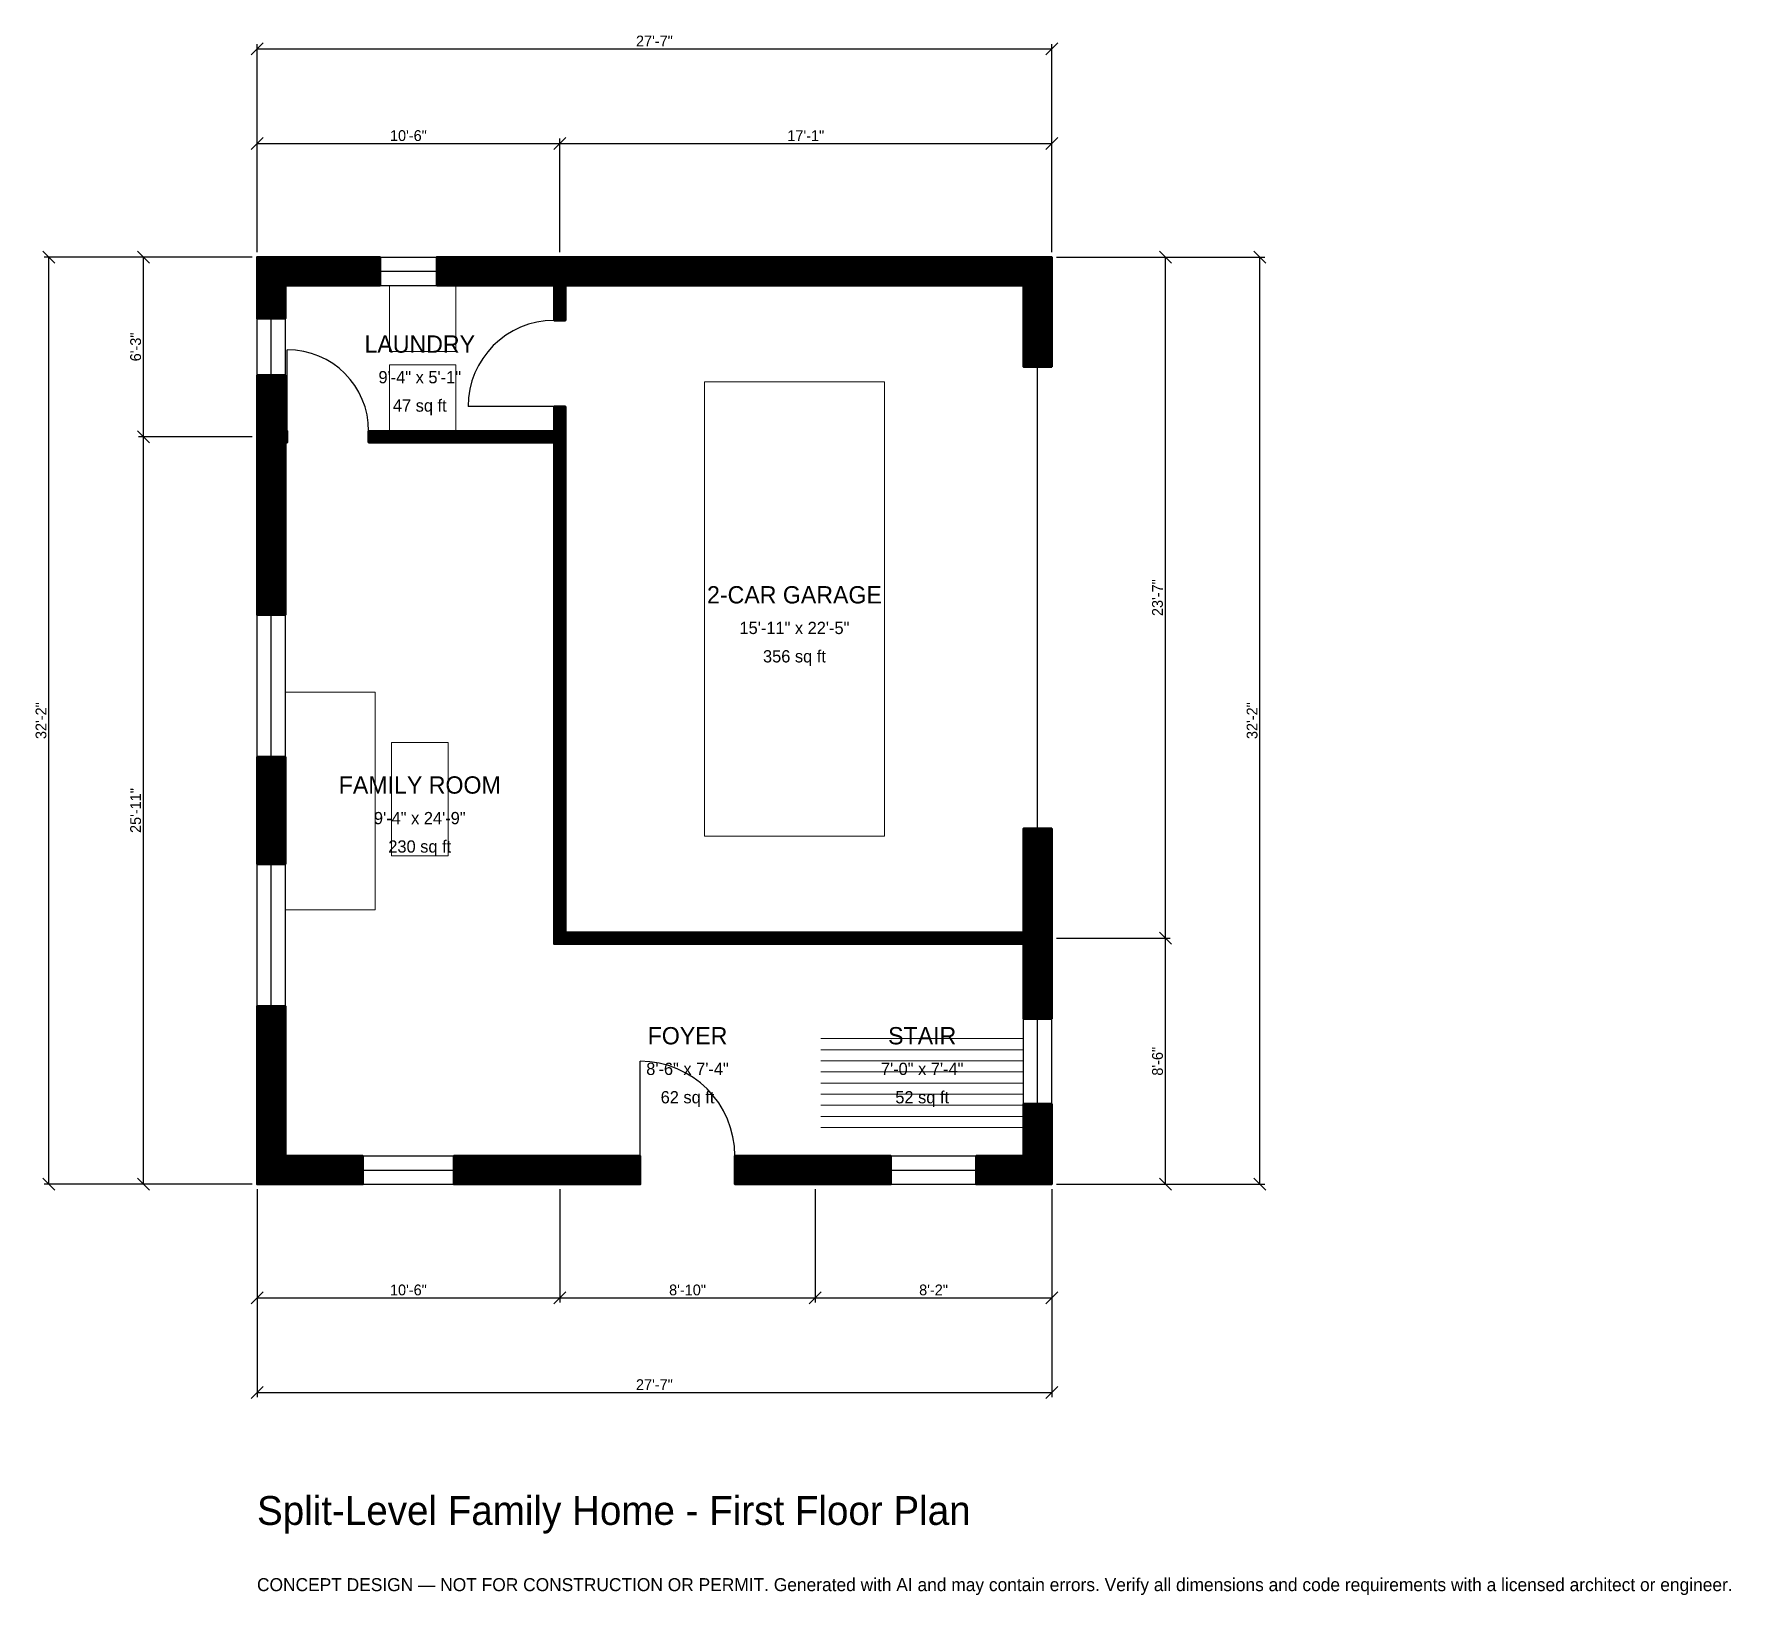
# Model space of a CAD drawing. Header units: inches. Extents: x -93 to 613, y -171 to 479.
import ezdxf
from ezdxf.enums import TextEntityAlignment as Align

# ---------------------------------------------------------------- set-up
doc = ezdxf.new("R2010")
doc.units = ezdxf.units.IN
doc.header["$MEASUREMENT"] = 0
doc.linetypes.add('DASHED', pattern=[0.6, 0.5, -0.1])
for name, color, linetype, lineweight in [('A-ANNO-DIMS', 1, 'Continuous', 13), ('A-ANNO-TEXT', 7, 'Continuous', 18), ('A-AREA-IDEN', 7, 'Continuous', 18), ('A-DOOR', 2, 'Continuous', 25), ('A-FLOR-STRS', 3, 'Continuous', 18), ('A-FURN', 9, 'Continuous', 13), ('A-GLAZ', 4, 'Continuous', 25), ('A-WALL', 7, 'Continuous', 50), ('A-WALL-PATT', 8, 'Continuous', 13)]:
    doc.layers.add(name, color=color, linetype=linetype, lineweight=lineweight)
doc.dimstyles.new('PLAN', dxfattribs={"dimtxt": 4.5, "dimasz": 3, "dimexe": 2, "dimexo": 2, "dimgap": 1, "dimtad": 1, "dimdec": 0, "dimlunit": 4, "dimtsz": 2.5, "dimcen": 2.5, "dimclrd": 1, "dimclre": 1, "dimazin": 3, "dimtfac": 1, "dimtmove": 0, "dimatfit": 3})

msp = doc.modelspace()

# ---------------------------------------------------------------- hatches: boundary and pattern name
at = {"layer": 'A-WALL-PATT'}
h = msp.add_hatch(dxfattribs=at)
h.set_pattern_fill('ANSI31', color=8, scale=0.8)
h.paths.add_polyline_path([(11.811, 0), (0, 0), (0, 0), (0, 0), (0, 11.811), (0, 11.811), (0, 74.147), (11.811, 74.147), (11.811, 11.811), (44.0945, 11.811), (44.0945, 0), (11.811, 0), (11.811, 0)])
h.paths.add_polyline_path([(0, 177.8215), (11.811, 177.8215), (11.811, 133.2021), (0, 133.2021), (0, 177.8215)])
h.paths.add_polyline_path([(0, 305.1181), (0, 308.6614), (0, 308.6614), (0, 313.3858), (0, 313.3858), (0, 316.9291), (0, 336.6142), (11.811, 336.6142), (11.811, 316.9291), (11.811, 313.3858), (12.5984, 313.3858), (12.5984, 308.6614), (11.811, 308.6614), (11.811, 305.1181), (11.811, 236.8766), (0, 236.8766), (0, 305.1181)])
h.paths.add_polyline_path([(0, 374.0157), (0, 374.0157), (0, 385.8268), (0, 385.8268), (0, 385.8268), (11.811, 385.8268), (11.811, 385.8268), (51.1811, 385.8268), (51.1811, 374.0157), (11.811, 374.0157), (11.811, 360.2362), (0, 360.2362), (0, 374.0157)])
h.paths.add_polyline_path([(120.0787, 385.8268), (123.622, 385.8268), (123.622, 385.8268), (128.3465, 385.8268), (128.3465, 385.8268), (131.8898, 385.8268), (318.8976, 385.8268), (318.8976, 385.8268), (330.7087, 385.8268), (330.7087, 385.8268), (330.7087, 385.8268), (330.7087, 374.0157), (330.7087, 374.0157), (330.7087, 340.1575), (318.8976, 340.1575), (318.8976, 374.0157), (131.8898, 374.0157), (128.3465, 374.0157), (128.3465, 359.4488), (123.622, 359.4488), (123.622, 374.0157), (120.0787, 374.0157), (74.8031, 374.0157), (74.8031, 385.8268), (120.0787, 385.8268)])
h.paths.add_polyline_path([(330.7087, 108.2677), (330.7087, 104.7244), (330.7087, 104.7244), (330.7087, 100), (330.7087, 100), (330.7087, 96.4567), (330.7087, 68.8976), (318.8976, 68.8976), (318.8976, 96.4567), (318.8976, 100), (234.6457, 100), (229.9213, 100), (128.3465, 100), (123.622, 100), (123.622, 104.7244), (123.622, 308.6614), (46.4567, 308.6614), (46.4567, 313.3858), (123.622, 313.3858), (123.622, 323.622), (128.3465, 323.622), (128.3465, 313.3858), (128.3465, 308.6614), (128.3465, 104.7244), (229.9213, 104.7244), (234.6457, 104.7244), (318.8976, 104.7244), (318.8976, 108.2677), (318.8976, 148.0315), (330.7087, 148.0315), (330.7087, 108.2677)])
h.paths.add_polyline_path([(330.7087, 11.811), (330.7087, 11.811), (330.7087, 0), (330.7087, 0), (330.7087, 0), (318.8976, 0), (318.8976, 0), (299.2126, 0), (299.2126, 11.811), (318.8976, 11.811), (318.8976, 33.4646), (330.7087, 33.4646), (330.7087, 11.811)])
h.paths.add_polyline_path([(238.189, 0), (226.378, 0), (198.8189, 0), (198.8189, 11.811), (226.378, 11.811), (238.189, 11.811), (263.7795, 11.811), (263.7795, 0), (238.189, 0)])
h.paths.add_polyline_path([(131.8898, 0), (120.0787, 0), (81.8898, 0), (81.8898, 11.811), (120.0787, 11.811), (131.8898, 11.811), (159.4488, 11.811), (159.4488, 0), (131.8898, 0)])

# ---------------------------------------------------------------- linework, layer by layer
at = {"layer": 'A-DOOR'}
for p, q in [((12.5984, 313.3858), (12.5984, 347.2441)), ((123.622, 323.622), (87.7953, 323.622)), ((159.4488, 11.811), (159.4488, 51.1811))]:
    msp.add_line(p, q, dxfattribs=at)
at = {"layer": 'A-DOOR', "linetype": 'DASHED'}
msp.add_line((324.8031, 148.0315), (324.8031, 340.1575), dxfattribs=at)
at = {"layer": 'A-DOOR'}
for centre, radius, start, end in [((123.622, 323.622), 35.8268, 90, 180), ((12.5984, 313.3858), 33.8583, 0, 90), ((159.4488, 11.811), 39.3701, 0, 90)]:
    msp.add_arc(centre, radius, start, end, dxfattribs=at)
at = {"layer": 'A-FLOR-STRS'}
for p, q in [((234.6457, 60.6299), (318.8976, 60.6299)), ((234.6457, 56.0039), (318.8976, 56.0039)), ((234.6457, 51.378), (318.8976, 51.378)), ((234.6457, 46.752), (318.8976, 46.752)), ((234.6457, 42.126), (318.8976, 42.126)), ((234.6457, 37.5), (318.8976, 37.5)), ((234.6457, 32.874), (318.8976, 32.874)), ((234.6457, 28.248), (318.8976, 28.248)), ((234.6457, 23.622), (318.8976, 23.622))]:
    msp.add_line(p, q, dxfattribs=at)
at = {"layer": 'A-FURN'}
for points in [[(55.1181, 346.4567), (82.6772, 346.4567), (82.6772, 374.0157), (55.1181, 374.0157)], [(55.1181, 313.3858), (82.6772, 313.3858), (82.6772, 340.9449), (55.1181, 340.9449)], [(186.2205, 144.8819), (261.0236, 144.8819), (261.0236, 333.8583), (186.2205, 333.8583)], [(11.811, 114.1732), (49.2126, 114.1732), (49.2126, 204.7244), (11.811, 204.7244)], [(55.9055, 136.6142), (79.5276, 136.6142), (79.5276, 183.8583), (55.9055, 183.8583)]]:
    msp.add_lwpolyline(points, close=True, dxfattribs=at)
at = {"layer": 'A-GLAZ'}
for p, q in [((51.1811, 385.8268), (74.8031, 385.8268)), ((51.1811, 379.9213), (74.8031, 379.9213)), ((51.1811, 374.0157), (74.8031, 374.0157)), ((0, 336.6142), (0, 360.2362)), ((5.9055, 336.6142), (5.9055, 360.2362)), ((11.811, 336.6142), (11.811, 360.2362)), ((0, 177.8215), (0, 236.8766)), ((5.9055, 177.8215), (5.9055, 236.8766)), ((11.811, 177.8215), (11.811, 236.8766)), ((0, 74.147), (0, 133.2021)), ((5.9055, 74.147), (5.9055, 133.2021)), ((11.811, 74.147), (11.811, 133.2021)), ((318.8976, 33.4646), (318.8976, 68.8976)), ((324.8031, 33.4646), (324.8031, 68.8976)), ((330.7087, 33.4646), (330.7087, 68.8976)), ((44.0945, 11.811), (81.8898, 11.811)), ((263.7795, 11.811), (299.2126, 11.811)), ((44.0945, 5.9055), (81.8898, 5.9055)), ((44.0945, 0), (81.8898, 0)), ((263.7795, 5.9055), (299.2126, 5.9055)), ((263.7795, 0), (299.2126, 0))]:
    msp.add_line(p, q, dxfattribs=at)
at = {"layer": 'A-WALL'}
for points in [[(0, 374.0157), (0, 374.0157), (0, 385.8268), (0, 385.8268), (0, 385.8268), (11.811, 385.8268), (11.811, 385.8268), (51.1811, 385.8268), (51.1811, 374.0157), (11.811, 374.0157), (11.811, 360.2362), (0, 360.2362), (0, 374.0157)], [(120.0787, 385.8268), (123.622, 385.8268), (123.622, 385.8268), (128.3465, 385.8268), (128.3465, 385.8268), (131.8898, 385.8268), (318.8976, 385.8268), (318.8976, 385.8268), (330.7087, 385.8268), (330.7087, 385.8268), (330.7087, 385.8268), (330.7087, 374.0157), (330.7087, 374.0157), (330.7087, 340.1575), (318.8976, 340.1575), (318.8976, 374.0157), (131.8898, 374.0157), (128.3465, 374.0157), (128.3465, 359.4488), (123.622, 359.4488), (123.622, 374.0157), (120.0787, 374.0157), (74.8031, 374.0157), (74.8031, 385.8268), (120.0787, 385.8268)], [(0, 305.1181), (0, 308.6614), (0, 308.6614), (0, 313.3858), (0, 313.3858), (0, 316.9291), (0, 336.6142), (11.811, 336.6142), (11.811, 316.9291), (11.811, 313.3858), (12.5984, 313.3858), (12.5984, 308.6614), (11.811, 308.6614), (11.811, 305.1181), (11.811, 236.8766), (0, 236.8766), (0, 305.1181)], [(330.7087, 108.2677), (330.7087, 104.7244), (330.7087, 104.7244), (330.7087, 100), (330.7087, 100), (330.7087, 96.4567), (330.7087, 68.8976), (318.8976, 68.8976), (318.8976, 96.4567), (318.8976, 100), (234.6457, 100), (229.9213, 100), (128.3465, 100), (123.622, 100), (123.622, 104.7244), (123.622, 308.6614), (46.4567, 308.6614), (46.4567, 313.3858), (123.622, 313.3858), (123.622, 323.622), (128.3465, 323.622), (128.3465, 313.3858), (128.3465, 308.6614), (128.3465, 104.7244), (229.9213, 104.7244), (234.6457, 104.7244), (318.8976, 104.7244), (318.8976, 108.2677), (318.8976, 148.0315), (330.7087, 148.0315), (330.7087, 108.2677)], [(0, 177.8215), (11.811, 177.8215), (11.811, 133.2021), (0, 133.2021), (0, 177.8215)], [(11.811, 0), (0, 0), (0, 0), (0, 0), (0, 11.811), (0, 11.811), (0, 74.147), (11.811, 74.147), (11.811, 11.811), (44.0945, 11.811), (44.0945, 0), (11.811, 0), (11.811, 0)], [(330.7087, 11.811), (330.7087, 11.811), (330.7087, 0), (330.7087, 0), (330.7087, 0), (318.8976, 0), (318.8976, 0), (299.2126, 0), (299.2126, 11.811), (318.8976, 11.811), (318.8976, 33.4646), (330.7087, 33.4646), (330.7087, 11.811)], [(131.8898, 0), (120.0787, 0), (81.8898, 0), (81.8898, 11.811), (120.0787, 11.811), (131.8898, 11.811), (159.4488, 11.811), (159.4488, 0), (131.8898, 0)], [(238.189, 0), (226.378, 0), (198.8189, 0), (198.8189, 11.811), (226.378, 11.811), (238.189, 11.811), (263.7795, 11.811), (263.7795, 0), (238.189, 0)]]:
    msp.add_lwpolyline(points, close=True, dxfattribs=at)

# ---------------------------------------------------------------- texts
at = {"layer": 'A-ANNO-TEXT'}
for s, height, p in [('Split-Level Family Home - First Floor Plan', 12, (0, -141.7323)), ('CONCEPT DESIGN — NOT FOR CONSTRUCTION OR PERMIT. Generated with AI and may contain errors. Verify all dimensions and code requirements with a licensed architect or engineer.', 5.4, (0, -169.2913))]:
    msp.add_text(s, height=height, dxfattribs=at).set_placement(p)
at = {"layer": 'A-AREA-IDEN'}
for s, height, p in [('LAUNDRY', 7.2, (67.7165, 349.6063)), ('9\'-4" x 5\'-1"', 5.1, (67.7165, 335.8268)), ('47 sq ft', 5.1, (67.7165, 324.0157)), ('2-CAR GARAGE', 7.2, (223.622, 245.2756)), ('15\'-11" x 22\'-5"', 5.1, (223.622, 231.4961)), ('356 sq ft', 5.1, (223.622, 219.685)), ('FAMILY ROOM', 7.2, (67.7165, 166.1417)), ('9\'-4" x 24\'-9"', 5.1, (67.7165, 152.3622)), ('230 sq ft', 5.1, (67.7165, 140.5512)), ('FOYER', 7.2, (179.1339, 61.811)), ('STAIR', 7.2, (276.7717, 61.811)), ('8\'-6" x 7\'-4"', 5.1, (179.1339, 48.0315)), ('7\'-0" x 7\'-4"', 5.1, (276.7717, 48.0315)), ('62 sq ft', 5.1, (179.1339, 36.2205)), ('52 sq ft', 5.1, (276.7717, 36.2205))]:
    msp.add_text(s, height=height, dxfattribs=at).set_placement(p, align=Align.MIDDLE_CENTER)

# ---------------------------------------------------------------- dimensions: what is measured, and where the dimension line sits
at = {"layer": 'A-ANNO-DIMS'}
for base, p1, p2, text in [((0, 472.4409), (0, 385.8268), (330.7087, 385.8268), '27\'-7"'), ((0, 433.0709), (0, 385.8268), (125.9843, 385.8268), '10\'-6"'), ((125.9843, 433.0709), (125.9843, 385.8268), (330.7087, 385.8268), '17\'-1"'), ((0, -47.2441), (0, 0), (125.9843, 0), '10\'-6"'), ((0, -86.6142), (0, 0), (330.7087, 0), '27\'-7"'), ((125.9843, -47.2441), (125.9843, 0), (232.2835, 0), '8\'-10"'), ((232.2835, -47.2441), (232.2835, 0), (330.7087, 0), '8\'-2"')]:
    msp.add_linear_dim(base=base, p1=p1, p2=p2, text=text, dimstyle='PLAN', dxfattribs=at).render()
for base, p1, p2, text in [((-86.6142, 0), (0, 0), (0, 385.8268), '32\'-2"'), ((-47.2441, 311.0236), (0, 311.0236), (0, 385.8268), '6\'-3"'), ((377.9528, 102.3622), (330.7087, 102.3622), (330.7087, 385.8268), '23\'-7"'), ((417.3228, 0), (330.7087, 0), (330.7087, 385.8268), '32\'-2"'), ((-47.2441, 0), (0, 0), (0, 311.0236), '25\'-11"'), ((377.9528, 0), (330.7087, 0), (330.7087, 102.3622), '8\'-6"')]:
    msp.add_linear_dim(base=base, p1=p1, p2=p2, angle=90, text=text, dimstyle='PLAN', dxfattribs=at).render()

doc.saveas('drawing.dxf')
